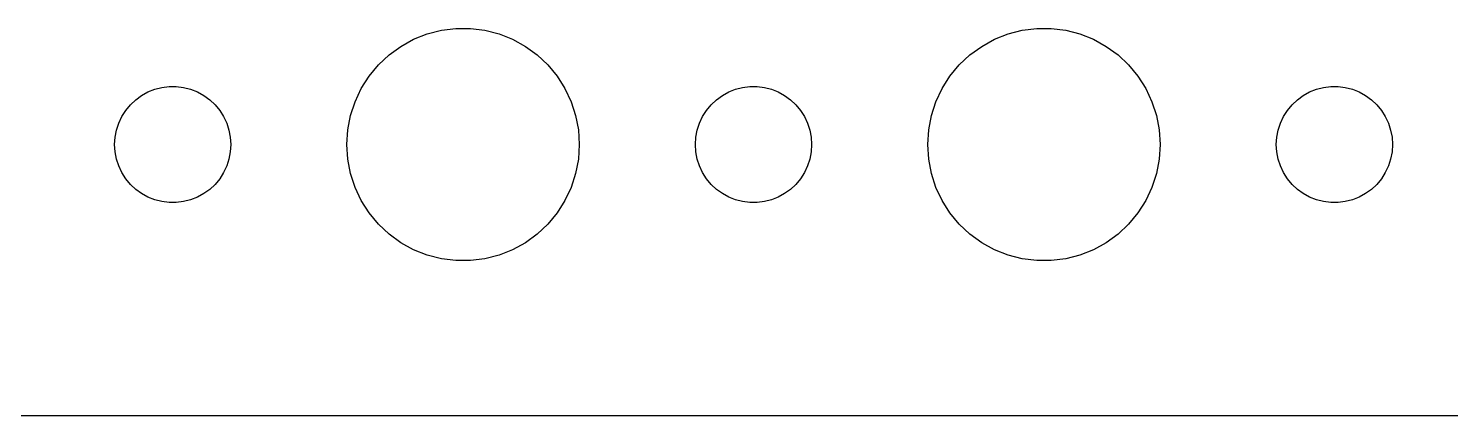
# Model space of a CAD drawing. Header units: metres. Extents: x -157 to 157, y -37 to 37.
# Drawn here: x -116.22 to -79.5, y -36.99 to -27.01 of the extents above; entities that cross this region are included whole.
import ezdxf

# ---------------------------------------------------------------- set-up
doc = ezdxf.new("R2010")
doc.units = ezdxf.units.M

msp = doc.modelspace()

# ---------------------------------------------------------------- linework, layer by layer
for p, q in [((-106.277, -27.2855), (-105.927, -27.1468)), ((-105.927, -27.1468), (-105.562, -27.0531)), ((-105.562, -27.0531), (-105.188, -27.0059)), ((-105.188, -27.0059), (-104.812, -27.0059)), ((-104.812, -27.0059), (-104.438, -27.0531)), ((-104.438, -27.0531), (-104.073, -27.1468)), ((-104.073, -27.1468), (-103.723, -27.2855)), ((-91.2773, -27.2855), (-90.927, -27.1468)), ((-90.927, -27.1468), (-90.5621, -27.0531)), ((-90.5621, -27.0531), (-90.1884, -27.0059)), ((-90.1884, -27.0059), (-89.8116, -27.0059)), ((-89.8116, -27.0059), (-89.4379, -27.0531)), ((-89.4379, -27.0531), (-89.073, -27.1468)), ((-89.073, -27.1468), (-88.7227, -27.2855)), ((-106.912, -27.6884), (-106.607, -27.467)), ((-106.607, -27.467), (-106.277, -27.2855)), ((-103.723, -27.2855), (-103.393, -27.467)), ((-103.393, -27.467), (-103.088, -27.6884)), ((-91.9123, -27.6884), (-91.6075, -27.467)), ((-91.6075, -27.467), (-91.2773, -27.2855)), ((-88.7227, -27.2855), (-88.3925, -27.467)), ((-88.3925, -27.467), (-88.0877, -27.6884)), ((-107.187, -27.9464), (-106.912, -27.6884)), ((-103.088, -27.6884), (-102.813, -27.9464)), ((-92.1869, -27.9464), (-91.9123, -27.6884)), ((-88.0877, -27.6884), (-87.8131, -27.9464)), ((-107.629, -28.5547), (-107.427, -28.2366)), ((-107.427, -28.2366), (-107.187, -27.9464)), ((-102.813, -27.9464), (-102.573, -28.2366)), ((-102.573, -28.2366), (-102.371, -28.5547)), ((-92.6289, -28.5547), (-92.427, -28.2366)), ((-92.427, -28.2366), (-92.1869, -27.9464)), ((-87.8131, -27.9464), (-87.573, -28.2366)), ((-87.573, -28.2366), (-87.3711, -28.5547)), ((-113.304, -28.7335), (-113.139, -28.6427)), ((-113.139, -28.6427), (-112.964, -28.5734)), ((-112.964, -28.5734), (-112.781, -28.5266)), ((-112.781, -28.5266), (-112.594, -28.503)), ((-112.594, -28.503), (-112.406, -28.503)), ((-112.406, -28.503), (-112.219, -28.5266)), ((-112.219, -28.5266), (-112.036, -28.5734)), ((-112.036, -28.5734), (-111.861, -28.6427)), ((-111.861, -28.6427), (-111.696, -28.7335)), ((-107.789, -28.8956), (-107.629, -28.5547)), ((-102.371, -28.5547), (-102.211, -28.8956)), ((-98.3037, -28.7335), (-98.1387, -28.6427)), ((-98.1387, -28.6427), (-97.9635, -28.5734)), ((-97.9635, -28.5734), (-97.7811, -28.5266)), ((-97.7811, -28.5266), (-97.5942, -28.503)), ((-97.5942, -28.503), (-97.4058, -28.503)), ((-97.4058, -28.503), (-97.2189, -28.5266)), ((-97.2189, -28.5266), (-97.0365, -28.5734)), ((-97.0365, -28.5734), (-96.8613, -28.6427)), ((-96.8613, -28.6427), (-96.6963, -28.7335)), ((-92.7893, -28.8956), (-92.6289, -28.5547)), ((-87.3711, -28.5547), (-87.2107, -28.8956)), ((-83.3037, -28.7335), (-83.1387, -28.6427)), ((-83.1387, -28.6427), (-82.9635, -28.5734)), ((-82.9635, -28.5734), (-82.7811, -28.5266)), ((-82.7811, -28.5266), (-82.5942, -28.503)), ((-82.5942, -28.503), (-82.4058, -28.503)), ((-82.4058, -28.503), (-82.2189, -28.5266)), ((-82.2189, -28.5266), (-82.0365, -28.5734)), ((-82.0365, -28.5734), (-81.8613, -28.6427)), ((-81.8613, -28.6427), (-81.6963, -28.7335)), ((-113.714, -29.1183), (-113.593, -28.9732)), ((-113.593, -28.9732), (-113.456, -28.8442)), ((-113.456, -28.8442), (-113.304, -28.7335)), ((-111.696, -28.7335), (-111.544, -28.8442)), ((-111.544, -28.8442), (-111.407, -28.9732)), ((-111.407, -28.9732), (-111.286, -29.1183)), ((-107.906, -29.2539), (-107.789, -28.8956)), ((-102.211, -28.8956), (-102.094, -29.2539)), ((-98.7135, -29.1183), (-98.5934, -28.9732)), ((-98.5934, -28.9732), (-98.4561, -28.8442)), ((-98.4561, -28.8442), (-98.3037, -28.7335)), ((-96.6963, -28.7335), (-96.5439, -28.8442)), ((-96.5439, -28.8442), (-96.4065, -28.9732)), ((-96.4065, -28.9732), (-96.2865, -29.1183)), ((-92.9057, -29.2539), (-92.7893, -28.8956)), ((-87.2107, -28.8956), (-87.0943, -29.2539)), ((-83.7135, -29.1183), (-83.5934, -28.9732)), ((-83.5934, -28.9732), (-83.4561, -28.8442)), ((-83.4561, -28.8442), (-83.3037, -28.7335)), ((-81.6963, -28.7335), (-81.5439, -28.8442)), ((-81.5439, -28.8442), (-81.4065, -28.9732)), ((-81.4065, -28.9732), (-81.2865, -29.1183)), ((-113.895, -29.4478), (-113.814, -29.2774)), ((-113.814, -29.2774), (-113.714, -29.1183)), ((-111.286, -29.1183), (-111.186, -29.2774)), ((-111.186, -29.2774), (-111.105, -29.4478)), ((-107.976, -29.624), (-107.906, -29.2539)), ((-102.094, -29.2539), (-102.024, -29.624)), ((-98.8947, -29.4478), (-98.8145, -29.2774)), ((-98.8145, -29.2774), (-98.7135, -29.1183)), ((-96.2865, -29.1183), (-96.1855, -29.2774)), ((-96.1855, -29.2774), (-96.1053, -29.4478)), ((-92.9763, -29.624), (-92.9057, -29.2539)), ((-87.0943, -29.2539), (-87.0237, -29.624)), ((-83.8947, -29.4478), (-83.8145, -29.2774)), ((-83.8145, -29.2774), (-83.7135, -29.1183)), ((-81.2865, -29.1183), (-81.1855, -29.2774)), ((-81.1855, -29.2774), (-81.1053, -29.4478)), ((-113.988, -29.812), (-113.953, -29.627)), ((-113.953, -29.627), (-113.895, -29.4478)), ((-111.105, -29.4478), (-111.047, -29.627)), ((-111.047, -29.627), (-111.012, -29.812)), ((-108, -30), (-107.976, -29.624)), ((-102.024, -29.624), (-102, -30)), ((-98.9882, -29.812), (-98.9529, -29.627)), ((-98.9529, -29.627), (-98.8947, -29.4478)), ((-96.1053, -29.4478), (-96.0471, -29.627)), ((-96.0471, -29.627), (-96.0118, -29.812)), ((-93, -30), (-92.9763, -29.624)), ((-87.0237, -29.624), (-87, -30)), ((-83.9882, -29.812), (-83.9529, -29.627)), ((-83.9529, -29.627), (-83.8947, -29.4478)), ((-81.1053, -29.4478), (-81.0471, -29.627)), ((-81.0471, -29.627), (-81.0118, -29.812)), ((-114, -30), (-113.988, -29.812)), ((-113.988, -30.188), (-114, -30)), ((-111.012, -29.812), (-111, -30)), ((-111, -30), (-111.012, -30.188)), ((-107.976, -30.376), (-108, -30)), ((-102, -30), (-102.024, -30.376)), ((-99, -30), (-98.9882, -29.812)), ((-98.9882, -30.188), (-99, -30)), ((-96.0118, -29.812), (-96, -30)), ((-96, -30), (-96.0118, -30.188)), ((-92.9763, -30.376), (-93, -30)), ((-87, -30), (-87.0237, -30.376)), ((-84, -30), (-83.9882, -29.812)), ((-83.9882, -30.188), (-84, -30)), ((-81.0118, -29.812), (-81, -30)), ((-81, -30), (-81.0118, -30.188)), ((-113.953, -30.373), (-113.988, -30.188)), ((-113.895, -30.5522), (-113.953, -30.373)), ((-111.047, -30.373), (-111.105, -30.5522)), ((-111.012, -30.188), (-111.047, -30.373)), ((-107.906, -30.7461), (-107.976, -30.376)), ((-102.024, -30.376), (-102.094, -30.7461)), ((-98.9529, -30.373), (-98.9882, -30.188)), ((-98.8947, -30.5522), (-98.9529, -30.373)), ((-96.0471, -30.373), (-96.1053, -30.5522)), ((-96.0118, -30.188), (-96.0471, -30.373)), ((-92.9057, -30.7461), (-92.9763, -30.376)), ((-87.0237, -30.376), (-87.0943, -30.7461)), ((-83.9529, -30.373), (-83.9882, -30.188)), ((-83.8947, -30.5522), (-83.9529, -30.373)), ((-81.0471, -30.373), (-81.1053, -30.5522)), ((-81.0118, -30.188), (-81.0471, -30.373)), ((-113.814, -30.7226), (-113.895, -30.5522)), ((-113.714, -30.8817), (-113.814, -30.7226)), ((-111.186, -30.7226), (-111.286, -30.8817)), ((-111.105, -30.5522), (-111.186, -30.7226)), ((-107.789, -31.1044), (-107.906, -30.7461)), ((-102.094, -30.7461), (-102.211, -31.1044)), ((-98.8145, -30.7226), (-98.8947, -30.5522)), ((-98.7135, -30.8817), (-98.8145, -30.7226)), ((-96.1855, -30.7226), (-96.2865, -30.8817)), ((-96.1053, -30.5522), (-96.1855, -30.7226)), ((-92.7893, -31.1044), (-92.9057, -30.7461)), ((-87.0943, -30.7461), (-87.2107, -31.1044)), ((-83.8145, -30.7226), (-83.8947, -30.5522)), ((-83.7135, -30.8817), (-83.8145, -30.7226)), ((-81.1855, -30.7226), (-81.2865, -30.8817)), ((-81.1053, -30.5522), (-81.1855, -30.7226)), ((-113.593, -31.0268), (-113.714, -30.8817)), ((-113.456, -31.1558), (-113.593, -31.0268)), ((-113.304, -31.2665), (-113.456, -31.1558)), ((-111.544, -31.1558), (-111.696, -31.2665)), ((-111.407, -31.0268), (-111.544, -31.1558)), ((-111.286, -30.8817), (-111.407, -31.0268)), ((-107.629, -31.4453), (-107.789, -31.1044)), ((-102.211, -31.1044), (-102.371, -31.4453)), ((-98.5934, -31.0268), (-98.7135, -30.8817)), ((-98.4561, -31.1558), (-98.5934, -31.0268)), ((-98.3037, -31.2665), (-98.4561, -31.1558)), ((-96.5439, -31.1558), (-96.6963, -31.2665)), ((-96.4065, -31.0268), (-96.5439, -31.1558)), ((-96.2865, -30.8817), (-96.4065, -31.0268)), ((-92.6289, -31.4453), (-92.7893, -31.1044)), ((-87.2107, -31.1044), (-87.3711, -31.4453)), ((-83.5934, -31.0268), (-83.7135, -30.8817)), ((-83.4561, -31.1558), (-83.5934, -31.0268)), ((-83.3037, -31.2665), (-83.4561, -31.1558)), ((-81.5439, -31.1558), (-81.6963, -31.2665)), ((-81.4065, -31.0268), (-81.5439, -31.1558)), ((-81.2865, -30.8817), (-81.4065, -31.0268)), ((-113.139, -31.3572), (-113.304, -31.2665)), ((-112.964, -31.4266), (-113.139, -31.3572)), ((-112.781, -31.4734), (-112.964, -31.4266)), ((-112.594, -31.497), (-112.781, -31.4734)), ((-112.406, -31.497), (-112.594, -31.497)), ((-112.219, -31.4734), (-112.406, -31.497)), ((-112.036, -31.4266), (-112.219, -31.4734)), ((-111.861, -31.3572), (-112.036, -31.4266)), ((-111.696, -31.2665), (-111.861, -31.3572)), ((-107.427, -31.7634), (-107.629, -31.4453)), ((-102.371, -31.4453), (-102.573, -31.7634)), ((-98.1387, -31.3572), (-98.3037, -31.2665)), ((-97.9635, -31.4266), (-98.1387, -31.3572)), ((-97.7811, -31.4734), (-97.9635, -31.4266)), ((-97.5942, -31.497), (-97.7811, -31.4734)), ((-97.4058, -31.497), (-97.5942, -31.497)), ((-97.2189, -31.4734), (-97.4058, -31.497)), ((-97.0365, -31.4266), (-97.2189, -31.4734)), ((-96.8613, -31.3572), (-97.0365, -31.4266)), ((-96.6963, -31.2665), (-96.8613, -31.3572)), ((-92.427, -31.7634), (-92.6289, -31.4453)), ((-87.3711, -31.4453), (-87.573, -31.7634)), ((-83.1387, -31.3572), (-83.3037, -31.2665)), ((-82.9635, -31.4266), (-83.1387, -31.3572)), ((-82.7811, -31.4734), (-82.9635, -31.4266)), ((-82.5942, -31.497), (-82.7811, -31.4734)), ((-82.4058, -31.497), (-82.5942, -31.497)), ((-82.2189, -31.4734), (-82.4058, -31.497)), ((-82.0365, -31.4266), (-82.2189, -31.4734)), ((-81.8613, -31.3572), (-82.0365, -31.4266)), ((-81.6963, -31.2665), (-81.8613, -31.3572)), ((-107.187, -32.0536), (-107.427, -31.7634)), ((-102.573, -31.7634), (-102.813, -32.0536)), ((-92.1869, -32.0536), (-92.427, -31.7634)), ((-87.573, -31.7634), (-87.8131, -32.0536)), ((-106.912, -32.3115), (-107.187, -32.0536)), ((-106.607, -32.533), (-106.912, -32.3115)), ((-103.088, -32.3115), (-103.393, -32.533)), ((-102.813, -32.0536), (-103.088, -32.3115)), ((-91.9123, -32.3115), (-92.1869, -32.0536)), ((-91.6075, -32.533), (-91.9123, -32.3115)), ((-88.0877, -32.3115), (-88.3925, -32.533)), ((-87.8131, -32.0536), (-88.0877, -32.3115)), ((-106.277, -32.7145), (-106.607, -32.533)), ((-103.393, -32.533), (-103.723, -32.7145)), ((-91.2773, -32.7145), (-91.6075, -32.533)), ((-88.3925, -32.533), (-88.7227, -32.7145)), ((-105.927, -32.8532), (-106.277, -32.7145)), ((-105.562, -32.9469), (-105.927, -32.8532)), ((-105.188, -32.9941), (-105.562, -32.9469)), ((-104.812, -32.9941), (-105.188, -32.9941)), ((-104.438, -32.9469), (-104.812, -32.9941)), ((-104.073, -32.8532), (-104.438, -32.9469)), ((-103.723, -32.7145), (-104.073, -32.8532)), ((-90.927, -32.8532), (-91.2773, -32.7145)), ((-90.5621, -32.9469), (-90.927, -32.8532)), ((-90.1884, -32.9941), (-90.5621, -32.9469)), ((-89.8116, -32.9941), (-90.1884, -32.9941)), ((-89.4379, -32.9469), (-89.8116, -32.9941)), ((-89.073, -32.8532), (-89.4379, -32.9469)), ((-88.7227, -32.7145), (-89.073, -32.8532)), ((-152.314, -36.9901), (152.314, -36.9901))]:
    msp.add_line(p, q)

doc.saveas('drawing.dxf')
